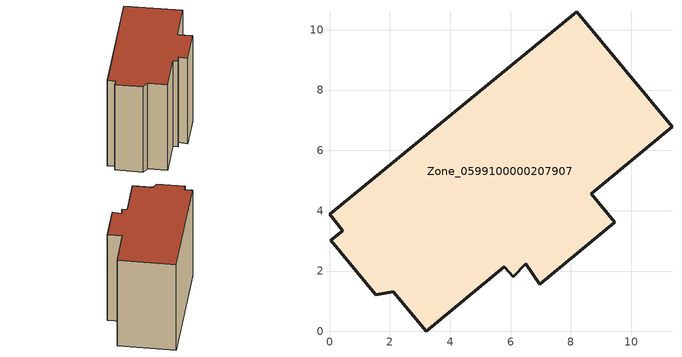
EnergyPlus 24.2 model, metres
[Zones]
Zone_0599100000207907
 floor ground (C_G): 6.97,1.56 6.5,2.24 6.09,1.8 5.8,2.15 3.2,0 2.12,1.31 1.53,1.21 0.05,3.03 0.44,3.34 0,3.88 8.19,10.6 11.35,6.78 8.67,4.56 9.45,3.62 z0
 wall outside (C_F): 0.44,3.34 0.05,3.03 1.53,1.21 2.12,1.31 3.2,0 5.8,2.15 6.09,1.8 6.5,2.24 6.97,1.56 9.45,3.62 8.67,4.56 11.35,6.78 8.19,10.6 0,3.88 0.44,3.34 z0:8.72
 roof outside (C_R): 8.19,10.6 0,3.88 0.44,3.34 0.05,3.03 1.53,1.21 2.12,1.31 3.2,0 5.8,2.15 6.09,1.8 6.5,2.24 6.97,1.56 9.45,3.62 8.67,4.56 11.35,6.78 z8.72
[BUILDING]
Pand.0599100000207907: North Axis=0; Terrain=City; Loads Convergence Tolerance Value=0.04; Temperature Convergence Tolerance Value=0.4; Solar Distribution=FullExterior; Maximum Number of Warmup Days=25; Minimum Number of Warmup Days=1
[Site:Location]
Rotterdam.The.Hague.AP_ZH_NLD Design_Conditions: Latitude=51.96; Longitude=4.45; Time Zone=1; Elevation=-4.5
[SITE:GROUNDTEMPERATURE:BUILDINGSURFACE]
18, 18, 18, 18, 18, 18, 18, 18, 18, 18, 18, 18
[MATERIAL] Thermal Absorptance=0.9; Solar Absorptance=0.7; Visible Absorptance=0.7
Name | Roughness | Thickness | Conductivity | Density | Specific Heat
G.TC.1946 | MediumSmooth | 0.15 | 1 | 540 | 1210
F.TC.1946 | Rough | 0.3 | 0.857143 | 1920 | 840
R.TC.1946 | MediumRough | 0.2 | 0.909091 | 1500 | 1000
[CONSTRUCTION]
C_G: G.TC.1946
C_F: F.TC.1946
C_R: R.TC.1946
[ZONE]
Zone_0599100000207907: Type=1; Multiplier=1; Ceiling Height=Autocalculate; Volume=Autocalculate; Floor Area=autocalculate; Part of Total Floor Area=Yes
[ZONEINFILTRATION:DESIGNFLOWRATE]
Infil_Zone_0599100000207907: Zone or ZoneList or Space or SpaceList=Zone_0599100000207907; Schedule=AlwaysOn; Design Flow Rate Calculation Method=Flow/Area; Flow Rate per Floor Area=0.003; Constant Term Coefficient=1; Temperature Term Coefficient=0; Velocity Term Coefficient=0; Velocity Squared Term Coefficient=0
[HVACTEMPLATE:ZONE:IDEALLOADSAIRSYSTEM]
Zone_0599100000207907: Maximum Heating Supply Air Temperature=50; Minimum Cooling Supply Air Temperature=13; Maximum Heating Supply Air Humidity Ratio=0.0156; Minimum Cooling Supply Air Humidity Ratio=0.0077; Heating Limit=NoLimit; Cooling Limit=NoLimit; Dehumidification Control Type=ConstantSensibleHeatRatio; Cooling Sensible Heat Ratio=0.7; Dehumidification Setpoint=60; Humidification Control Type=None; Humidification Setpoint=30; Outdoor Air Method=None; Outdoor Air Flow Rate per Person=0.00944; Outdoor Air Flow Rate per Zone Floor Area=0; Outdoor Air Flow Rate per Zone=0; Demand Controlled Ventilation Type=None; Outdoor Air Economizer Type=NoEconomizer; Heat Recovery Type=None; Sensible Heat Recovery Effectiveness=0.7; Latent Heat Recovery Effectiveness=0.65
[ZONECONTROL:THERMOSTAT]
ThermostatControl_Zone_0599100000207907: Zone or ZoneList=Zone_0599100000207907; Control Type Schedule=DualSetpointControlType; Control 1=Thermostat_Zone_0599100000207907; Temperature Difference Between Cutout And Setpoint=0
[THERMOSTATSETPOINT:DUALSETPOINT]
Thermostat_Zone_0599100000207907: Heating Setpoint Temperature Schedule=HeatingSetpoint_Zone_0599100000207907; Cooling Setpoint Temperature Schedule=CoolingSetpoint_Zone_0599100000207907
[SCHEDULE:COMPACT]
HeatingSetpoint_Zone_0599100000207907: Through: 12/31, For: AllDays, Until: 24:00, 21
CoolingSetpoint_Zone_0599100000207907: Through: 12/31, For: AllDays, Until: 24:00, 24
DualSetpointControlType: Through: 12/31, For: AllDays, Until: 24:00, 4
AlwaysOn: Through: 12/31, For: AllDays, Until: 24:00, 1
